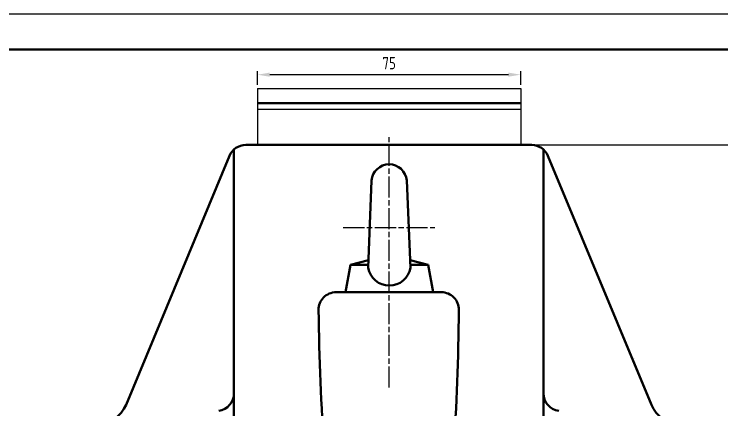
# Model space of a CAD drawing. Header units: millimetres. Extents: x -11122 to -2883, y -3177 to -1688.
# Drawn here: x -8948.1 to -8746.6, y -2448.3 to -2335.6 of the extents above; entities that cross this region are included whole.
import ezdxf

# ---------------------------------------------------------------- set-up
doc = ezdxf.new("R2010")
doc.units = ezdxf.units.MM
doc.header["$LTSCALE"] = 0.5
doc.linetypes.add('AM_ISO08W050', pattern=[18, 12, -1.5, 3, -1.5])
for name, color, linetype, lineweight in [('AM_0', 7, 'Continuous', 50), ('AM_4', 3, 'Continuous', 25), ('AM_5', 3, 'Continuous', 25), ('AM_7', 4, 'AM_ISO08W050', 25), ('nét đậm', 7, 'Continuous', 50)]:
    doc.layers.add(name, color=color, linetype=linetype, lineweight=lineweight)
doc.styles.get("Standard").update_dxf_attribs({"font": 'tcvn+7284-2003i.ttf', "width": 0.8, "height": 3.5})
doc.styles.add('TCVN', font='tcvn+7284-2003i.ttf', dxfattribs={"width": 0.8, "height": 3.5})
doc.dimstyles.new('AM_ISO$0', dxfattribs={"dimtxt": 3.5, "dimasz": 3.5, "dimexe": 1, "dimexo": 1, "dimgap": 1.5, "dimtad": 1, "dimdsep": 46, "dimtxsty": 'Standard', "dimcen": 0, "dimclrd": 256, "dimclre": 256, "dimclrt": 130, "dimadec": 0, "dimazin": 2, "dimtp": 0.1, "dimtm": 0.1, "dimtfac": 0.71, "dimtdec": 3, "dimtmove": 0, "dimatfit": 3, "dimfxl": 1, "dimlwd": -1, "dimlwe": -1, "dimarcsym": 1})

# ---------------------------------------------------------------- blocks, each defined once
blk = doc.blocks.new('*D47')
at = {"layer": 'AM_5', "linetype": 'ByBlock', "transparency": 16777216}
for p, q in [((-8799.983731298804, -2372.754858452482), (-8641.858255307672, -2372.754858452482)), ((-8642.858255307672, -2376.254858452482), (-8642.858255307672, -2724.088193452486)), ((-8799.983731298804, -2727.588193452486), (-8641.858255307672, -2727.588193452486))]:
    blk.add_line(p, q, dxfattribs=at)
at = {"layer": 'AM_5', "transparency": 16777216}
for points in [[(-8643.441588641006, -2376.254858452482), (-8642.274921974338, -2376.254858452482), (-8642.858255307672, -2372.754858452482)], [(-8643.441588641006, -2724.088193452486), (-8642.274921974338, -2724.088193452486), (-8642.858255307672, -2727.588193452486)]]:
    blk.add_solid(points, dxfattribs=at)
at = {"layer": 'AM_5', "color": 3, "transparency": 16777216, "insert": (-8646.10825530767, -2550.171525952481), "char_height": 3.5, "attachment_point": 5, "rotation": 90, "style": 'TCVN'}
blk.add_mtext('355', dxfattribs=at)
blk = doc.blocks.new('*D59')
at = {"layer": 'AM_5', "linetype": 'ByBlock', "transparency": 16777216}
for p, q in [((-8878.97005026004, -2355.680046804631), (-8878.97005026004, -2351.776376162727)), ((-8807.603297082822, -2352.776376162727), (-8875.47005026004, -2352.776376162727)), ((-8804.103297082822, -2355.680046804631), (-8804.103297082822, -2351.776376162727))]:
    blk.add_line(p, q, dxfattribs=at)
at = {"layer": 'AM_5', "transparency": 16777216}
for points in [[(-8875.47005026004, -2352.193042829393), (-8875.47005026004, -2353.35970949606), (-8878.97005026004, -2352.776376162727)], [(-8807.603297082822, -2352.193042829393), (-8807.603297082822, -2353.35970949606), (-8804.103297082822, -2352.776376162727)]]:
    blk.add_solid(points, dxfattribs=at)
at = {"layer": 'AM_5', "color": 3, "transparency": 16777216, "insert": (-8841.536673671431, -2349.503838283939), "char_height": 3.5, "attachment_point": 5, "style": 'TCVN'}
blk.add_mtext('75', dxfattribs=at)

msp = doc.modelspace()

# ---------------------------------------------------------------- linework, layer by layer
at = {"layer": 'AM_0'}
for p, q in [((-8553.599839419621, -2345.591520355825), (-9712.599839419621, -2345.591520355825)), ((-8882.31275323322, -2372.754858452482), (-8800.9837312988, -2372.754858452481)), ((-8882.31275323322, -2372.754858452482), (-8800.9837312988, -2372.754858452482)), ((-8885.64824226601, -2514.588193452484), (-8885.64824226601, -2374.030007729011)), ((-8797.64824226601, -2514.588193452484), (-8797.64824226601, -2374.030007729012)), ((-8916.342365698198, -2446.54477290027), (-8886.929284803684, -2375.834536537044)), ((-8766.954118833823, -2446.54477290027), (-8796.367199728336, -2375.834536537044)), ((-8847.412208291764, -2405.43026598869), (-8852.55037876442, -2406.826412917419)), ((-8835.548231262284, -2405.430265988711), (-8830.41006078963, -2406.826412917459)), ((-8852.55037876442, -2406.826412917421), (-8853.980209391118, -2414.588193452486)), ((-8830.41006078963, -2406.826412917459), (-8828.980209391118, -2414.588193452486)), ((-8826.684644209729, -2414.588193452486), (-8856.611840322292, -2414.588193452486))]:
    msp.add_line(p, q, dxfattribs=at)
at = {"layer": 'AM_0', "lineweight": 25}
for p, q in [((-8878.97005026004, -2356.680046804631), (-8804.103297082822, -2356.680046804631)), ((-8878.97005026004, -2356.680046804631), (-8878.97005026004, -2372.754858452481)), ((-8804.103297082822, -2356.680046804631), (-8804.103297082822, -2372.754858452481)), ((-8878.97005026004, -2362.594472844461), (-8804.103297082822, -2362.594472844461))]:
    msp.add_line(p, q, dxfattribs=at)
at = {"layer": 'AM_0', "ltscale": 2}
for p, q in [((-8847.476570301787, -2407.646380400468), (-8846.534982720928, -2382.870922495131)), ((-8835.482288853073, -2407.624945453188), (-8836.539748180334, -2382.853060039065)), ((-8852.55037876442, -2406.826412917419), (-8847.45275620849, -2406.82641291742)), ((-8830.41006078963, -2406.826412917459), (-8835.50768334556, -2406.826412917441))]:
    msp.add_line(p, q, dxfattribs=at)
at = {"layer": 'AM_0', "lineweight": 25}
msp.add_lwpolyline([(-8771.714530621659, -2433.47764590772), (-8771.714530621659, -2433.47764590772)], close=True, dxfattribs=at)
at = {"layer": 'AM_0'}
for centre, radius, start, end in [((-8882.31275323322, -2377.754858452482), 5, 90, 157.4143317024671), ((-8800.9837312988, -2377.754858452482), 5, 22.58566829753295, 90), ((-8856.611840322288, -2419.588193452486), 5, 90.00000000010422, 180.5163018671182), ((-8826.68464420973, -2419.588193452486), 5, 359.4836981328818, 89.99999999989578), ((-8890.64824226601, -2443.317822749587), 5, 277.5804783528782, 0), ((-8792.64824226601, -2443.317822749587), 5, 180, 262.4195216471218), ((-8924.652122525033, -2443.088193452481), 9.00000000000341, 270, 337.4143317024671), ((-8758.644362006988, -2443.088193452481), 9.00000000000341, 202.5856682975329, 270)]:
    msp.add_arc(centre, radius, start, end, dxfattribs=at)
at = {"layer": 'AM_0', "ltscale": 0.2}
msp.add_arc((-8841.536673671435, -2383.249087827977), 5.012594375491347, 4.531464501880166, 175.6733215390283, dxfattribs=at)
at = {"layer": 'AM_0', "ltscale": 2}
msp.add_arc((-8841.481211645932, -2406.638476842475), 6.079489698536795, 189.5429865152127, 350.6617995257072, dxfattribs=at)
at = {"layer": 'AM_0'}
for points, knots in [([(-8861.611637320813, -2419.633248680301), (-8861.046968786906, -2447.035493499709), (-8860.297514242133, -2483.405037194409), (-8845.247431964524, -2506.013769405974), (-8841.536673671431, -2511.58819345249)], [4.825167252214775, 4.825167252214775, 4.825167252214775, 4.825167252214775, 61.91290692500975, 80.5946911049041, 80.5946911049041, 80.5946911049041, 80.5946911049041]), ([(-8821.684847211207, -2419.633248680301), (-8822.147116626154, -2447.035493499709), (-8822.760662260698, -2483.40503719441), (-8837.822914696135, -2506.013769405974), (-8841.536673671431, -2511.58819345249)], [4.825167252215611, 4.825167252215611, 4.825167252215611, 4.825167252215611, 61.91290692500975, 80.5946911049041, 80.5946911049041, 80.5946911049041, 80.5946911049041])]:
    msp.add_open_spline(points, degree=3, knots=knots, dxfattribs=at)
at = {"layer": 'AM_4'}
msp.add_line((-8543.599839419621, -2335.591520355825), (-9732.599839419621, -2335.591520355825), dxfattribs=at)
at = {"layer": 'AM_7'}
for p, q in [((-8841.536673671431, -2441.682557415308), (-8841.536673671431, -2370.520509067231)), ((-8854.575373868523, -2396.236493452486), (-8828.497973474337, -2396.236493452486))]:
    msp.add_line(p, q, dxfattribs=at)
at = {"layer": 'nét đậm'}
msp.add_line((-8878.97005026004, -2360.904636833083), (-8804.103297082822, -2360.904636833083), dxfattribs=at)

# ---------------------------------------------------------------- dimensions: what is measured, and where the dimension line sits
at = {"layer": 'AM_5'}
dim = msp.add_linear_dim(base=(-8878.97005026004, -2352.776376162727), p1=(-8804.103297082822, -2356.680046804631), p2=(-8878.97005026004, -2356.680046804631), angle=180, dimstyle='AM_ISO$0', override={"dimtxt": 2.5493, "dimtoh": 1, "dimdec": 0, "dimtxsty": 'TCVN', "dimclrt": 3, "dimadec": 8, "dimtdec": 2}, dxfattribs=at)
dim.commit()
dim.dimension.update_dxf_attribs({"geometry": '*D59', "text_midpoint": (-8841.536673671431, -2352.776376162727), "dimtype": 161})
dim = msp.add_aligned_dim(p1=(-8800.9837312988, -2372.754858452481), p2=(-8800.9837312988, -2727.588193452485), distance=158.12547599112804, dimstyle='AM_ISO$0', override={"dimtxt": 2.5493, "dimtoh": 1, "dimdec": 0, "dimpost": '', "dimtxsty": 'TCVN', "dimclrt": 3, "dimadec": 8, "dimtdec": 2}, dxfattribs=at)
dim.commit()
dim.dimension.update_dxf_attribs({"geometry": '*D47', "text_midpoint": (-8646.10825530767, -2550.171525952481)})

doc.saveas('drawing.dxf')
